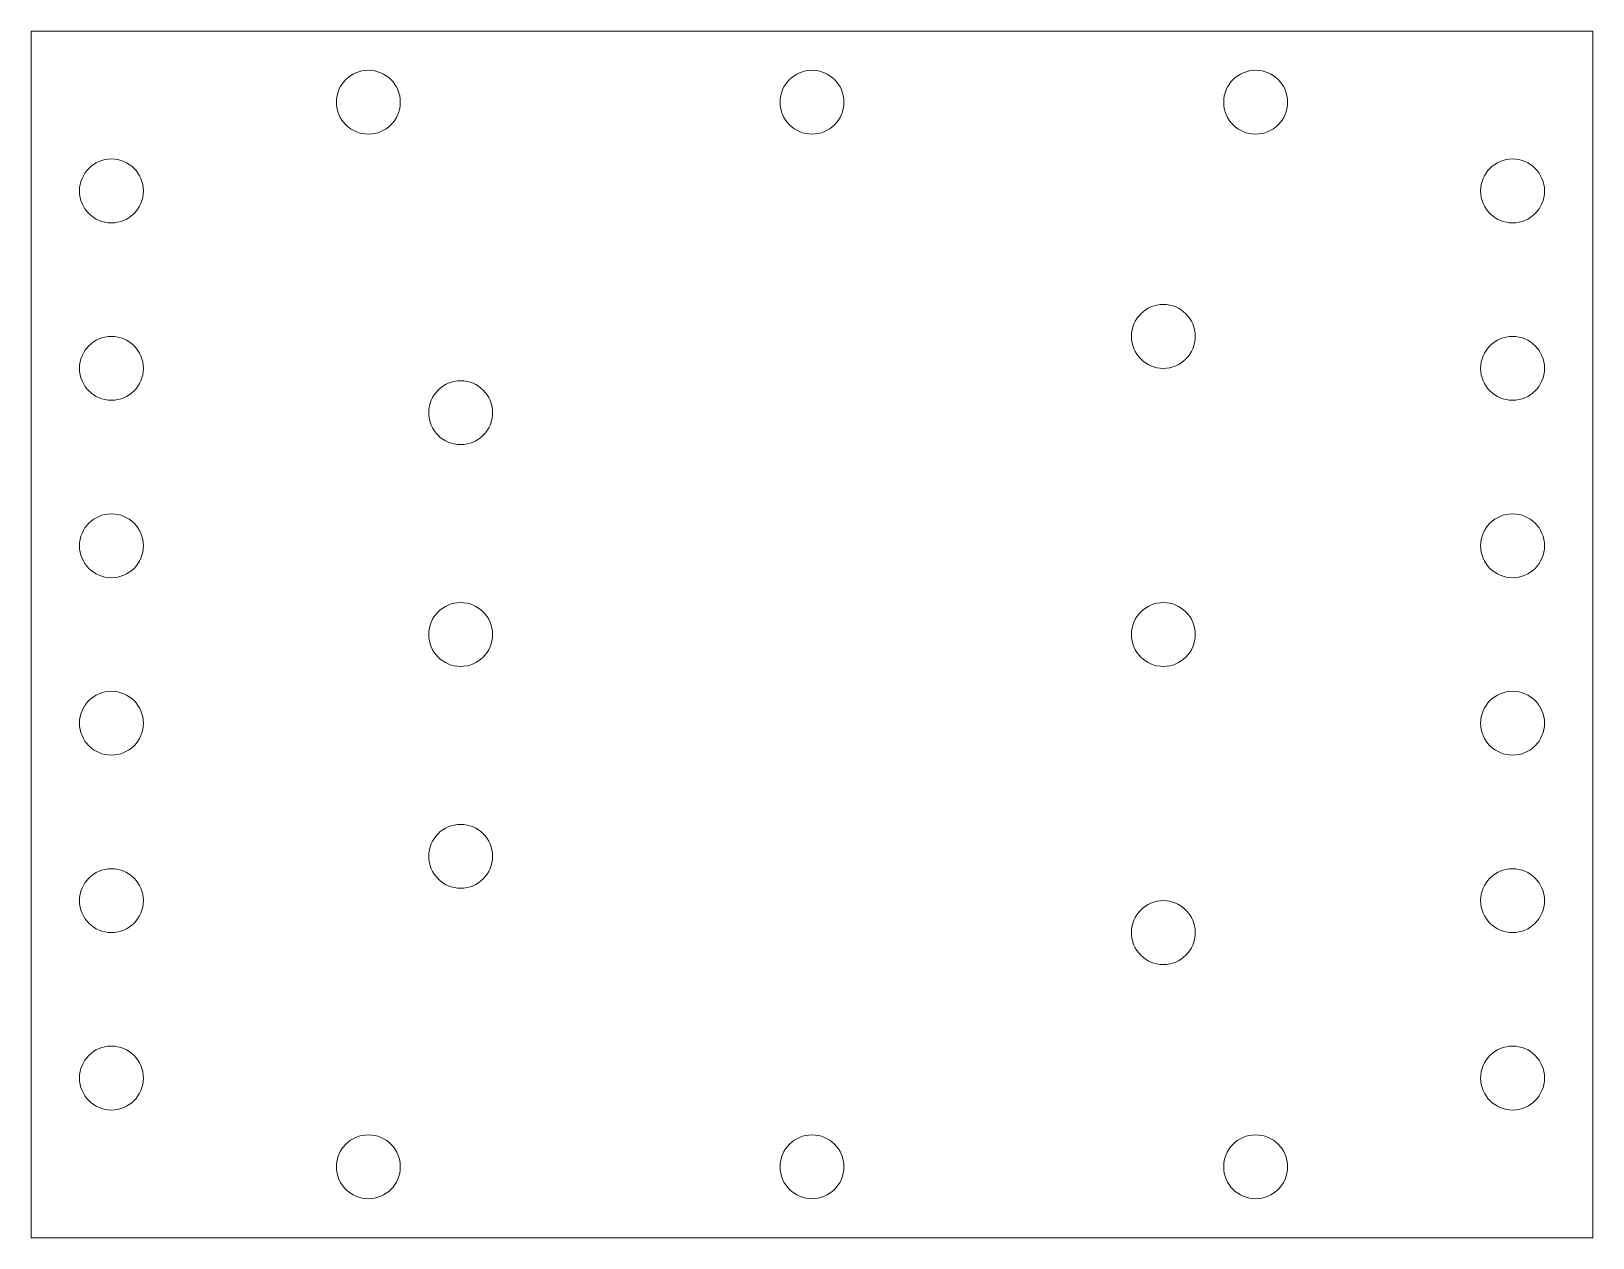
# Model space of a CAD drawing. Header units: millimetres. Extents: x -87.2 to 0.8, y -34.5 to 33.5.
import ezdxf

# ---------------------------------------------------------------- set-up
doc = ezdxf.new("R2010")
doc.units = ezdxf.units.MM

msp = doc.modelspace()

# ---------------------------------------------------------------- linework, layer by layer
at = {"color": 7, "linetype": 'Continuous', "lineweight": 15}
for p, q in [((0.834, 33.45), (-87.166, 33.45)), ((-87.166, 33.45), (-87.166, -34.55)), ((0.834, -34.55), (0.834, 33.45)), ((-87.166, -34.55), (0.834, -34.55))]:
    msp.add_line(p, q, dxfattribs=at)
for centre in [(-68.166, 29.45), (-43.166, 29.45), (-18.166, 29.45), (-82.646, 24.45), (-3.686, 24.45), (-23.366, 16.25), (-82.646, 14.45), (-3.686, 14.45), (-62.966, 11.95), (-82.646, 4.45), (-3.686, 4.45), (-62.966, -0.55), (-23.366, -0.55), (-82.646, -5.55), (-3.686, -5.55), (-62.966, -13.05), (-82.646, -15.55), (-3.686, -15.55), (-23.366, -17.35), (-82.646, -25.55), (-3.686, -25.55), (-68.166, -30.55), (-43.166, -30.55), (-18.166, -30.55)]:
    msp.add_circle(centre, 1.8, dxfattribs=at)

doc.saveas('drawing.dxf')
